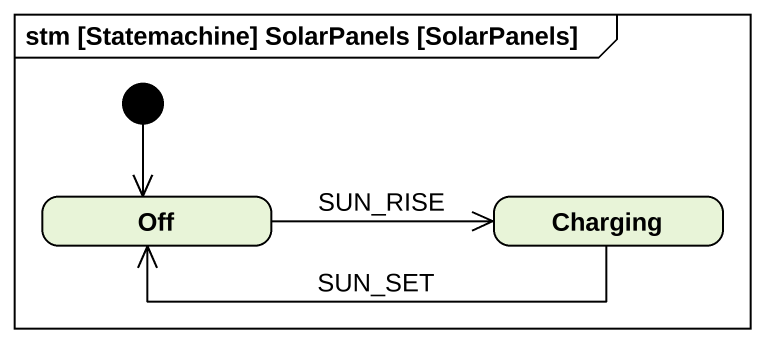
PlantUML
@startuml
mainframe stm [Statemachine] SolarPanels [SolarPanels]
hide empty description
state Off
state Charging
[*] --> Off
Off -right-> Charging : SUN_RISE
Charging -left-> Off : SUN_SET
@enduml
